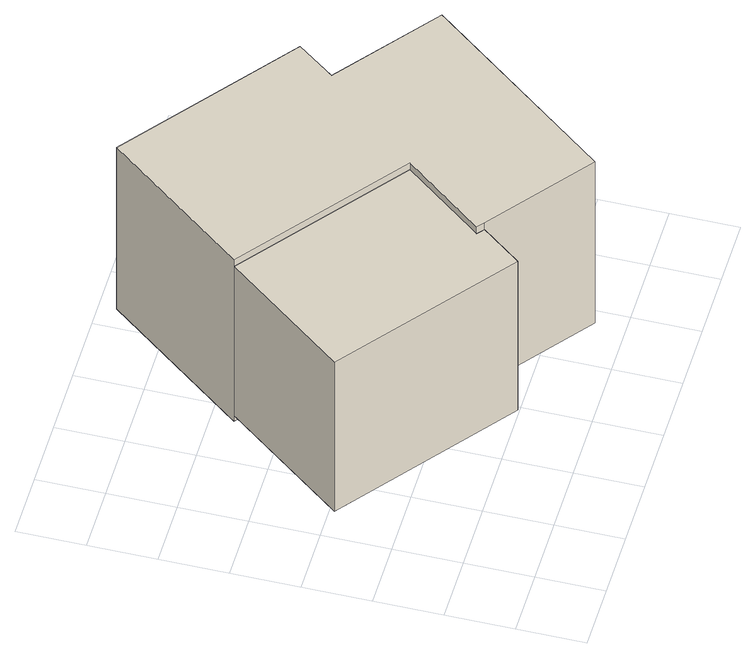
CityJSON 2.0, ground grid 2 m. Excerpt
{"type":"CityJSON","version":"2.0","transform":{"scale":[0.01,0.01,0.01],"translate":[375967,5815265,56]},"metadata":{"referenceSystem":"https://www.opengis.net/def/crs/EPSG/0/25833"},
"CityObjects":{
"building1":{"type":"Building","attributes":{"Gemeindeschluessel":"11000005","function":"31001_1010"},"address":[{"country":"Germany","locality":"Berlin","thoroughfareNumber":"115","thoroughfareName":"Kladower Damm"}],"children":["building1-1","building1-2"]},
"building1-1":{"type":"BuildingPart","attributes":{"BezugspunktDach":"2200","measuredHeight":6.34,"storeysAboveGround":2},"parents":["building1"],"geometry":[{"type":"MultiSurface","lod":"1","boundaries":[[[0,1,2,3,4,5,6,7,8]],[[9,10,11,12,13,14,15,16,17]],[[9,17,8,7]],[[10,9,7,6]],[[11,10,6,5]],[[12,11,5,4]],[[13,12,4,3]],[[14,13,3,2]],[[18,19,20,2,1]],[[15,14,21,22,23]],[[16,15,1,0]],[[17,16,0,8],[24,25,26,27]],[[23,22,21,20,19,18]],[[26,25,24,27]]]}]},
"building1-2":{"type":"BuildingPart","attributes":{"BezugspunktDach":"2200","measuredHeight":5.85,"storeysAboveGround":2},"parents":["building1"],"geometry":[{"type":"MultiSurface","lod":"1","boundaries":[[[28,19,18,27,26,29]],[[25,24,22,21,30,31]],[[25,31,29,26]],[[30,21,19,28]],[[31,30,28,29]],[[32,24,25,33,26,27]],[[24,27,18,22]],[[22,18,19,21]]]}]}
},
"vertices":[
[822,571,642],[639,335,642],[659,319,642],[956,89,642],[1376,631,642],[1081,860,642],[1164,970,642],[671,1351,642],[350,937,642],[671,1351,8],[1164,970,8],[1081,860,8],[1376,631,8],[956,89,8],[659,319,8],[639,335,8],[822,571,8],[350,937,8],[639,335,616],[659,319,616],[659,319,165],[659,319,31],[639,335,31],[639,335,118],[822,571,31],[350,937,31],[350,937,616],[822,571,616],
[568,201,616],[76,582,616],[568,201,31],[76,582,31],[822,571,72],[350,937,189]
]}
